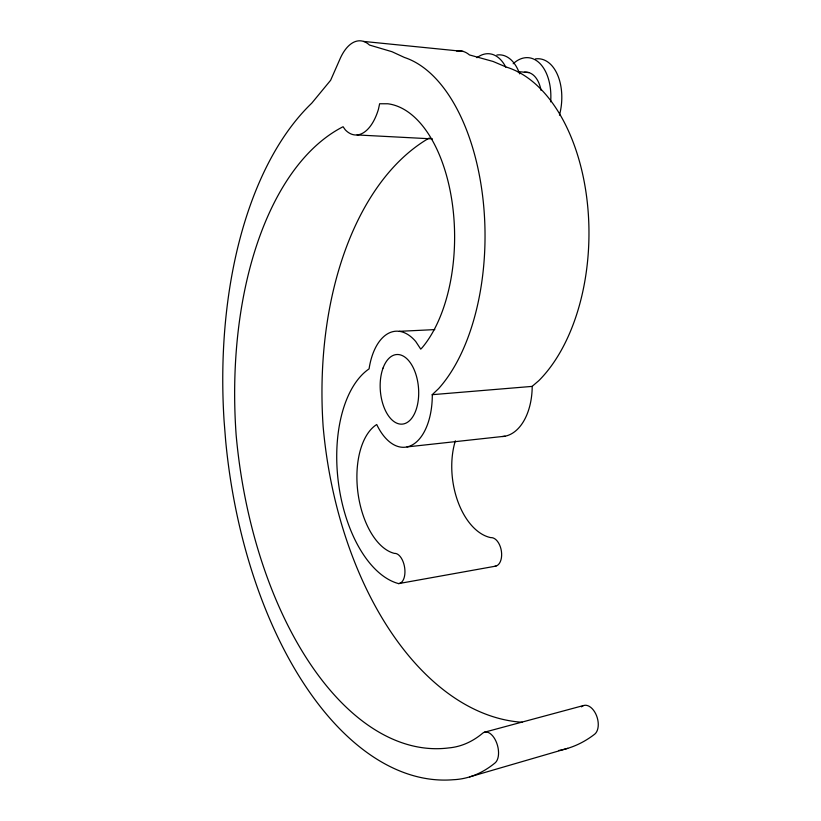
<?xml version="1.0" encoding="UTF-8"?>
<svg xmlns="http://www.w3.org/2000/svg" width="821" height="821" viewBox="0 0 821 821"><rect width="100%" height="100%" fill="white"/><g stroke="black" fill="none" stroke-linecap="round" stroke-linejoin="round"><path stroke-width="1.23" d="M398.596 583.608A15.26 8.087 80.7 0 0 404.691 567.937A15.26 8.087 80.7 0 0 394.439 553.395A66.706 35.826 82.8 0 1 358.038 493.483A66.706 35.826 82.8 0 1 376.726 424.529A58.199 31.916 85.5 0 0 411.732 445.228A58.199 31.916 85.5 0 0 432.298 396.071L432.215 394.685L438.537 388.702A179.614 96.529 89.6 0 0 483.302 201.997A179.614 96.529 89.6 0 0 404.476 57.48L391.956 51.702L369.481 45.052A47.146 24.014 -87 0 0 340.438 57.973L330.627 80.284L311.754 103.169A358.089 195.521 84.5 0 0 224.092 420.988L225.652 440.6A358.089 195.521 84.5 0 0 453.233 779.724A221.331 120.184 80.7 0 0 495.412 762.627A16.441 9 75 0 0 495.976 741.24A16.441 9 75 0 0 482.245 733.563A190.215 103.22 80.7 0 1 448.82 747.91A328.072 178.639 84.5 0 1 236.13 434.873A320.272 173.488 84.2 0 1 343.075 126.732L345.282 129.841A47.146 24.014 -87 0 0 378.46 109.183L379.63 103.754L387.83 103.774A132.376 70.955 89.6 0 1 452.289 203.372A132.376 70.955 89.6 0 1 422.107 347.745L420.742 349.13L415.754 341.536A58.199 31.916 85.5 0 0 369.07 368.886A111.677 60.364 83.1 0 0 338.642 484.339A111.677 60.364 83.1 0 0 398.596 583.608L495.935 566.1M432.215 394.685L532.111 386.393L538.812 380.667A170.399 101.907 -89.5 0 0 587.467 204.008A170.399 101.907 -89.5 0 0 506.218 67.045L493.082 61.462L469.438 54.925A44.755 25.41 -85.6 0 0 456.507 50.994M469.602 776.912L567.711 748.331M484.287 732.26L583.526 705.537M407 446.922L505.048 436.208M399.355 331.325L434.812 329.601M357.094 134.942L432.441 138.893M517.538 71.55L528.909 72.597M363.529 41.419L463.177 51.415M532.111 386.393L532.193 387.697A55.223 33.702 85.6 0 1 502.555 436.546M429.291 138A303.801 183.093 84.1 0 0 323.146 426.653A311.097 188.409 84.5 0 0 522.248 722.275M562.026 749.84A209.899 126.783 80 0 0 594.886 734.025A15.548 9.441 73.3 0 0 595.677 713.726A15.548 9.441 73.3 0 0 581.381 706.83M560.876 750.086A209.899 126.783 80 0 1 558.588 750.517M494.837 566.295A14.501 8.559 80 0 0 501.415 551.271A14.501 8.559 80 0 0 490.742 537.622A63.35 37.899 82.4 0 1 455.347 440.826M524.342 72.238A28.745 17.457 -84.6 0 1 541.018 90.351M476.95 57.716A44.067 25.759 -85.2 0 1 505.777 67.117M496.859 55.038A43.79 25.892 -85 0 1 519.642 73.869M513.166 63.761A43.133 26.2 -84.6 0 1 539.961 63.525A43.133 26.2 -84.6 0 1 550.655 101.866M535.497 58.907A42.877 26.313 -84.4 0 1 559.45 115.197M383.048 368.065A34.903 19.129 85.4 0 0 398.79 423.841A34.903 19.129 85.4 0 0 416.411 376.069A34.903 19.129 85.4 0 0 383.048 368.065"/></g></svg>
